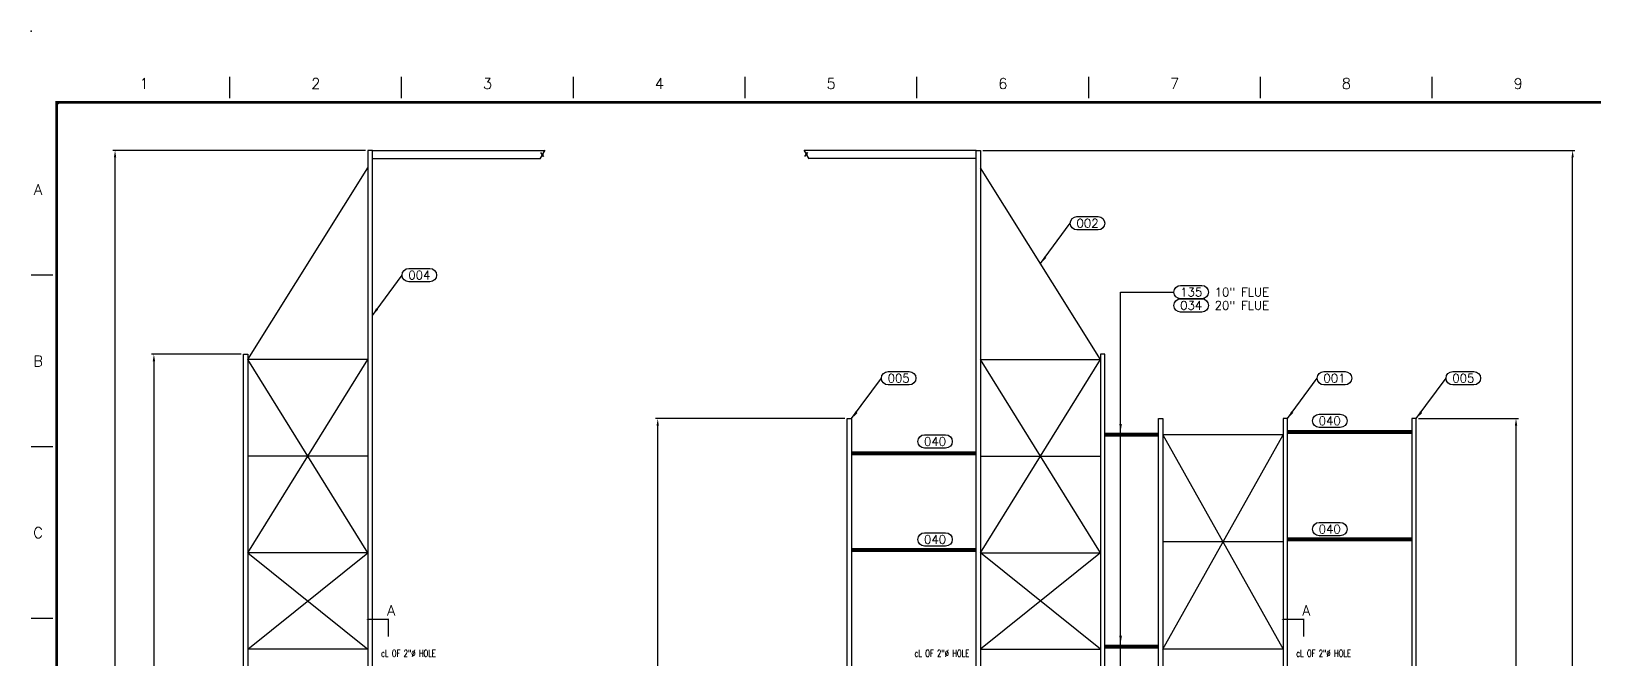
# Model space of a CAD drawing. Extents: x -10 to 1034, y -27 to 667.
# Drawn here: x -10 to 573, y 433 to 667 of the extents above; entities that cross this region are included whole.
import ezdxf
from ezdxf.enums import TextEntityAlignment as Align

# ---------------------------------------------------------------- set-up
doc = ezdxf.new("R2010")
doc.units = 0
doc.header["$LTSCALE"] = 8
doc.header["$MEASUREMENT"] = 0
doc.linetypes.add('PHANTOM', pattern=[2.5, 1.25, -0.25, 0.25, -0.25, 0.25, -0.25])
doc.layers.get('0').update_dxf_attribs({"linetype": 'CONTINUOUS'})
doc.layers.get('DEFPOINTS').update_dxf_attribs({"linetype": 'CONTINUOUS'})
for name, color, linetype in [('BORD', 8, 'CONTINUOUS'), ('FDIM', 2, 'CONTINUOUS'), ('OBJGREEN', 3, 'CONTINUOUS'), ('OBJRED', 1, 'CONTINUOUS'), ('OBJTHIN', 11, 'CONTINUOUS'), ('PHANTOML', 205, 'PHANTOM'), ('TEXTL', 2, 'CONTINUOUS')]:
    doc.layers.add(name, color=color, linetype=linetype)
doc.styles.add('2THIRDS', font='romans.shx', dxfattribs={"width": 0.7})
doc.styles.add('COMPLEX', font='complex')
doc.styles.add('ITALIC', font='italic')
doc.styles.add('ITALICT', font='italict', dxfattribs={"height": 24})
doc.styles.add('ROMAND', font='romand.shx')
doc.styles.add('SCRIPTC', font='SCRIPTC')
doc.styles.add('SIMPLEX', font='simplex.shx')
doc.dimstyles.new('2TFR32', dxfattribs={"dimscale": 28, "dimtxt": 0.0938, "dimasz": 0.09375, "dimexe": 0.03125, "dimexo": 0.03125, "dimgap": 0.03125, "dimtad": 1, "dimdec": 5, "dimzin": 1, "dimdsep": 46, "dimlunit": 5, "dimtxsty": '2THIRDS', "dimcen": 0.09375, "dimclrd": 256, "dimclre": 256, "dimclrt": 256, "dimadec": 0, "dimazin": 0, "dimtfac": 0.75, "dimtdec": 4, "dimtofl": 0, "dimtmove": 0, "dimatfit": 0, "dimfxl": 0, "dimfrac": 2, "dimtolj": 1, "dimtzin": 0, "dimarcsym": 0})
doc.dimstyles.new('2TFRAC32$7', dxfattribs={"dimscale": 32, "dimtxt": 0.0938, "dimasz": 0.0938, "dimexe": 0.0625, "dimexo": 0.0625, "dimgap": 0.01, "dimtad": 0, "dimdec": 5, "dimzin": 1, "dimdsep": 46, "dimlunit": 5, "dimtxsty": '2THIRDS', "dimcen": 0.09375, "dimclrd": 256, "dimclre": 256, "dimclrt": 256, "dimadec": 0, "dimazin": 0, "dimtfac": 0.75, "dimtdec": 4, "dimtofl": 0, "dimtmove": 0, "dimatfit": 0, "dimfxl": 0, "dimfrac": 2, "dimtolj": 1, "dimtzin": 0, "dimarcsym": 0})

# ---------------------------------------------------------------- blocks, each defined once
blk = doc.blocks.new('sbord_d')
at = {"layer": 'BORD'}
for p, q in [((2, 20.062), (2, 20.312)), ((4, 20.062), (4, 20.312)), ((6, 20.062), (6, 20.312)), ((8, 20.062), (8, 20.312)), ((10, 20.062), (10, 20.312)), ((12, 20.062), (12, 20.312)), ((14, 20.062), (14, 20.312)), ((16, 20.062), (16, 20.312)), ((-0.062, 18), (-0.312, 18)), ((-0.062, 16), (-0.312, 16)), ((-0.062, 14), (-0.312, 14))]:
    blk.add_line(p, q, dxfattribs=at)
at = {"layer": 'BORD', "const_width": 0.0313}
blk.add_lwpolyline([(-0.016, -0.016), (32.016, -0.016), (32.016, 20.016), (-0.016, 20.016)], close=True, dxfattribs=at)
at = {"layer": 'TEXTL'}
for p in [(-0.312, 20.844), (0, 20)]:
    blk.add_point(p, dxfattribs=at)
at = {"layer": 'BORD', "style": 'ROMAND'}
for s, p in [('1', (1, 20.234)), ('2', (3, 20.234)), ('3', (5, 20.234)), ('4', (7, 20.234)), ('5', (9, 20.234)), ('6', (11, 20.234)), ('7', (13, 20.234)), ('8', (15, 20.234)), ('9', (17, 20.234)), ('A', (-0.234, 19)), ('B', (-0.234, 17)), ('C', (-0.234, 15))]:
    blk.add_text(s, height=0.125, dxfattribs=at).set_placement(p, align=Align.MIDDLE)
at = {"layer": 'TEXTL', "flags": 8}
for tag, height, style, p in [('TITLE1', 0.156, 'COMPLEX', (30.266, 2.776)), ('TITLE2', 0.156, 'COMPLEX', (30.266, 2.443)), ('CHK', 0.0938, 'SIMPLEX', (29.828, 0.883)), ('APP', 0.0938, 'SIMPLEX', (30.703, 0.883)), ('JOB#', 0.125, 'ROMAND', (30.12, 0.133)), ('SHT', 0.125, 'ROMAND', (31.193, 0.133)), ('REV', 0.125, 'ROMAND', (31.789, 0.133))]:
    blk.add_attdef(tag, text='', height=height, dxfattribs=dict(at, style=style)).set_placement(p, align=Align.MIDDLE)
for tag, height, style, width, p, p2 in [('CUSTOMER', 0.156, 'ITALICT', 2.333901, (28.655, 1.697), (31.867, 1.697)), ('CAPP', 0.0781, 'SIMPLEX', 1.292308, (27.588, 0.944), (27.963, 0.944)), ('CDT', 0.0781, 'SIMPLEX', 1.866, (28.071, 0.943), (28.46, 0.943)), ('SCALE', 0.0938, 'SIMPLEX', 1.702732, (31.234, 0.837), (31.941, 0.837)), ('BAPP', 0.0781, 'SIMPLEX', 1.292308, (27.588, 0.683), (27.963, 0.683)), ('BDT', 0.0781, 'SIMPLEX', 1.866, (28.071, 0.683), (28.46, 0.683)), ('DATE', 0.0938, 'ITALIC', 1.795034, (28.609, 0.462), (29.315, 0.462)), ('CHKDT', 0.0938, 'SIMPLEX', 1.555556, (29.484, 0.462), (30.172, 0.462)), ('APPDT', 0.0938, 'SIMPLEX', 1.555556, (30.359, 0.462), (31.047, 0.462)), ('PLOT#', 0.0938, 'SIMPLEX', 8.555556, (31.234, 0.462), (31.922, 0.462)), ('AAPP', 0.0781, 'SIMPLEX', 1.275949, (27.588, 0.443), (27.963, 0.443)), ('ADT', 0.0781, 'SIMPLEX', 1.833263, (28.071, 0.443), (28.46, 0.443))]:
    blk.add_attdef(tag, text='', height=height, dxfattribs=dict(at, style=style, width=width)).set_placement(p, p2, align=Align.FIT)
for tag, height, style, p in [('LOCATION', 0.125, 'COMPLEX', (30.266, 1.364)), ('REVC', 0.0781, 'SIMPLEX', (20.259, 0.945)), ('CBY', 0.0781, 'ROMAND', (26.755, 0.943)), ('CCHK', 0.0781, 'SIMPLEX', (27.255, 0.943)), ('REVB', 0.0781, 'SIMPLEX', (20.259, 0.695)), ('BBY', 0.0781, 'ROMAND', (26.755, 0.683)), ('BCHK', 0.0781, 'SIMPLEX', (27.255, 0.683)), ('REVA', 0.0781, 'SIMPLEX', (20.259, 0.445)), ('ABY', 0.0781, 'ROMAND', (26.755, 0.443)), ('ACHK', 0.0781, 'SIMPLEX', (27.255, 0.443))]:
    blk.add_attdef(tag, text='', height=height, dxfattribs=dict(at, style=style)).set_placement(p, align=Align.CENTER)
for tag, p, height, style in [('REVCDESC', (20.625, 0.943), 0.0781, 'SIMPLEX'), ('DRBY', (28.593, 0.821), 0.125, 'SCRIPTC'), ('REVBDESC', (20.625, 0.683), 0.0781, 'SIMPLEX'), ('REVADESC', (20.625, 0.443), 0.0781, 'SIMPLEX'), ('DWG#', (30.055, -0.566), 0.0938, 'ROMAND')]:
    blk.add_attdef(tag, p, '', height=height, dxfattribs=dict(at, style=style))
blk = doc.blocks.new('*D2')
at = {"layer": 'DEFPOINTS', "color": 0}
for p in [(343.66, 622.54), (564.28, 622.54), (471.04, 112.54)]:
    blk.add_point(p, dxfattribs=at)
at = {"layer": 'FDIM', "lineweight": -2}
for p, q in [((344.54, 622.54), (565.15, 622.54)), ((564.28, 115.17), (564.28, 619.92)), ((471.91, 112.54), (565.15, 112.54))]:
    blk.add_line(p, q, dxfattribs=at)
at = {"layer": 'FDIM'}
for points in [[(563.84, 619.92), (564.71, 619.92), (564.28, 622.54)], [(563.84, 115.17), (564.71, 115.17), (564.28, 112.54)]]:
    blk.add_solid(points, dxfattribs=at)
at = {"layer": 'FDIM', "insert": (561.84, 367.54), "char_height": 2.6264, "attachment_point": 5, "rotation": 90, "style": '2THIRDS'}
blk.add_mtext('\\A1;510" RACK HEIGHT ', dxfattribs=at)
blk = doc.blocks.new('*D9')
at = {"layer": 'DEFPOINTS', "color": 0}
for p in [(506.04, 522.54), (543.19, 522.54), (471.04, 112.54)]:
    blk.add_point(p, dxfattribs=at)
at = {"layer": 'FDIM', "lineweight": -2}
for p, q in [((506.91, 522.54), (544.06, 522.54)), ((543.19, 115.17), (543.19, 519.92)), ((471.91, 112.54), (544.06, 112.54))]:
    blk.add_line(p, q, dxfattribs=at)
at = {"layer": 'FDIM'}
for points in [[(542.75, 519.92), (543.63, 519.92), (543.19, 522.54)], [(542.75, 115.17), (543.63, 115.17), (543.19, 112.54)]]:
    blk.add_solid(points, dxfattribs=at)
at = {"layer": 'FDIM', "insert": (540.75, 317.54), "char_height": 2.6264, "attachment_point": 5, "rotation": 90, "style": '2THIRDS'}
blk.add_mtext('\\A1;410" RACK HEIGHT ', dxfattribs=at)
blk = doc.blocks.new('*D10')
at = {"layer": 'DEFPOINTS', "color": 0}
for p in [(21.22, 622.54), (115.46, 622.54), (69.08, 112.54)]:
    blk.add_point(p, dxfattribs=at)
at = {"layer": 'FDIM', "lineweight": -2}
for p, q in [((114.58, 622.54), (20.34, 622.54)), ((21.22, 115.17), (21.22, 619.92)), ((68.21, 112.54), (20.34, 112.54))]:
    blk.add_line(p, q, dxfattribs=at)
at = {"layer": 'FDIM'}
for points in [[(20.78, 619.92), (21.66, 619.92), (21.22, 622.54)], [(20.78, 115.17), (21.66, 115.17), (21.22, 112.54)]]:
    blk.add_solid(points, dxfattribs=at)
at = {"layer": 'FDIM', "insert": (18.78, 367.54), "char_height": 2.6264, "attachment_point": 5, "rotation": 90, "style": '2THIRDS'}
blk.add_mtext('\\A1;510" RACK HEIGHT ', dxfattribs=at)
blk = doc.blocks.new('*D11')
at = {"layer": 'DEFPOINTS', "color": 0}
for p in [(69.08, 546.54), (35.69, 112.54), (69.08, 112.54)]:
    blk.add_point(p, dxfattribs=at)
at = {"layer": 'FDIM', "lineweight": -2}
for p, q in [((68.21, 546.54), (34.82, 546.54)), ((35.69, 543.92), (35.69, 115.17)), ((68.21, 112.54), (34.82, 112.54))]:
    blk.add_line(p, q, dxfattribs=at)
at = {"layer": 'FDIM'}
for points in [[(35.25, 543.92), (36.13, 543.92), (35.69, 546.54)], [(35.25, 115.17), (36.13, 115.17), (35.69, 112.54)]]:
    blk.add_solid(points, dxfattribs=at)
at = {"layer": 'FDIM', "insert": (33.25, 329.54), "char_height": 2.6264, "attachment_point": 5, "rotation": 90, "style": '2THIRDS'}
blk.add_mtext('\\A1;434" RACK HEIGHT ', dxfattribs=at)
blk = doc.blocks.new('*D16')
at = {"layer": 'DEFPOINTS', "color": 0}
for p in [(223.4, 522.54), (294.04, 522.54), (329.04, 112.54)]:
    blk.add_point(p, dxfattribs=at)
at = {"layer": 'FDIM', "lineweight": -2}
for p, q in [((293.16, 522.54), (222.53, 522.54)), ((223.4, 115.17), (223.4, 519.92)), ((328.16, 112.54), (222.53, 112.54))]:
    blk.add_line(p, q, dxfattribs=at)
at = {"layer": 'FDIM'}
for points in [[(222.97, 519.92), (223.84, 519.92), (223.4, 522.54)], [(222.97, 115.17), (223.84, 115.17), (223.4, 112.54)]]:
    blk.add_solid(points, dxfattribs=at)
at = {"layer": 'FDIM', "insert": (220.96, 317.54), "char_height": 2.626, "attachment_point": 5, "rotation": 90, "style": '2THIRDS'}
blk.add_mtext('\\A1;410"', dxfattribs=at)
blk = doc.blocks.new('UPRT-48-510-SMI')
for p, q in [((-46.38, 431.56), (-1.62, 503.14)), ((-1.62, 431.56), (-46.38, 431.56)), ((-1.62, 359.56), (-46.38, 431.56)), ((-46.38, 359.56), (-1.62, 431.56)), ((-1.62, 395.56), (-46.38, 395.56)), ((-46.38, 323.56), (-1.62, 359.56)), ((-46.38, 359.56), (-1.62, 323.56)), ((-1.62, 359.56), (-46.38, 359.56)), ((-1.62, 323.56), (-46.38, 323.56)), ((-46.38, 251.56), (-1.62, 315.56)), ((-46.38, 315.56), (-1.62, 251.56)), ((-1.62, 315.56), (-46.38, 315.56)), ((-1.62, 283.56), (-46.38, 283.56)), ((-1.62, 251.56), (-46.38, 251.56)), ((-46.38, 251.56), (-1.62, 187.56)), ((-46.38, 187.56), (-1.62, 251.56)), ((-1.62, 219.56), (-46.38, 219.56)), ((-46.38, 187.56), (-1.62, 159.56)), ((-46.38, 159.56), (-1.62, 187.56)), ((-1.62, 187.56), (-46.38, 187.56)), ((-1.62, 159.56), (-46.38, 159.56)), ((-1.62, 151.56), (-46.38, 151.56)), ((-46.38, 151.56), (-3.25, 95.56)), ((-46.38, 95.56), (-1.62, 151.56)), ((-1.62, 123.56), (-46.38, 123.56)), ((-46.38, 67.56), (-3.25, 95.56)), ((-46.38, 95.56), (-3.25, 67.56)), ((-3.25, 95.56), (-46.38, 95.56)), ((-3.25, 67.56), (-46.38, 67.56)), ((-46.38, 67.56), (-3.25, 35.56)), ((-46.38, 35.56), (-3.25, 67.56)), ((-46.38, 3.56), (-3.25, 35.56)), ((-46.38, 35.56), (-3.25, 3.56)), ((-3.25, 35.56), (-46.38, 35.56)), ((-3.25, 3.56), (-46.38, 3.56))]:
    blk.add_line(p, q)
for points in [[(-1.62, -0.44), (0, -0.44), (0, 509.56), (-1.62, 509.56)], [(-46.38, -0.44), (-48, -0.44), (-48, 433.56), (-46.38, 433.56)], [(-3.25, -0.44), (-1.62, -0.44), (-1.62, 107.56), (-3.25, 107.56)]]:
    blk.add_lwpolyline(points, close=True)
blk = doc.blocks.new('DBL-DP-SMI')
blk.add_lwpolyline([(43.6, 55.3), (11.12, -0.44), (13, -0.44), (45.01, 54.49, 0.132685), (48, 65.56), (48, 409.56), (46.38, 409.56), (46.38, 65.56, -0.132685)], format="xyb", close=True)
blk.add_lwpolyline([(46.38, 107.56), (44.75, 107.56), (44.75, 65.56, -0.132685), (42.2, 56.12), (9.24, -0.44), (11.12, -0.44)], format="xyb")
at = {"layer": 'OBJRED'}
for p, q in [((0, 509.56), (64.13, 509.56)), ((0, 506.56), (62.46, 506.56))]:
    blk.add_line(p, q, dxfattribs=at)
at = {"layer": 'OBJTHIN'}
blk.add_lwpolyline([(64.21, 509.72), (63.48, 508.39, 0.154413), (63.79, 507.31), (62.8, 508.81, -0.154413), (63.11, 507.73), (62.37, 506.4)], format="xyb", dxfattribs=at)
at = {"layer": 'OBJTHIN', "const_width": 1.5}
for points in [[(46.38, 396.56), (0, 396.56)], [(46.38, 360.56), (0, 360.56)], [(46.38, 284.56), (0, 284.56)], [(46.38, 220.56), (0, 220.56)], [(46.38, 160.56), (0, 160.56)], [(44.75, 96.56), (0, 96.56)], [(44.75, 68.56), (0, 68.56)], [(30.8, 36.56), (0, 36.56)]]:
    blk.add_lwpolyline(points, dxfattribs=at)
blk.add_blockref('UPRT-48-510-SMI', (0, 0))
blk = doc.blocks.new('UPRT-48-410')
for p, q in [((-1.625, 404), (-46.375, 404)), ((-46.375, 404), (-1.625, 324)), ((-46.375, 324), (-1.625, 404)), ((-1.625, 364), (-46.375, 364)), ((-1.625, 324), (-46.375, 324)), ((-1.625, 316), (-46.375, 316)), ((-46.375, 316), (-1.625, 252)), ((-46.375, 252), (-1.625, 316)), ((-1.625, 284), (-46.375, 284)), ((-46.375, 188), (-1.625, 252)), ((-46.375, 252), (-1.625, 188)), ((-1.625, 252), (-46.375, 252)), ((-1.625, 220), (-46.375, 220)), ((-1.625, 188), (-46.375, 188)), ((-46.375, 160), (-1.625, 188)), ((-46.375, 188), (-1.625, 160)), ((-1.625, 160), (-46.375, 160)), ((-46.375, 96), (-1.625, 152)), ((-46.375, 152), (-3.25, 96)), ((-1.625, 152), (-46.375, 152)), ((-1.625, 124), (-46.375, 124)), ((-3.25, 96), (-46.375, 96)), ((-46.375, 96), (-3.25, 68)), ((-46.375, 68), (-3.25, 96)), ((-46.375, 36), (-3.25, 68)), ((-46.375, 68), (-3.25, 36)), ((-3.25, 68), (-46.375, 68)), ((-3.25, 36), (-46.375, 36)), ((-46.375, 36), (-3.25, 4)), ((-46.375, 4), (-3.25, 36)), ((-3.25, 4), (-46.375, 4))]:
    blk.add_line(p, q)
for points in [[(-46.375, 0), (-48, 0), (-48, 410), (-46.375, 410)], [(-1.625, 0), (0, 0), (0, 410), (-1.625, 410)], [(-3.25, 0), (-1.625, 0), (-1.625, 108), (-3.25, 108)]]:
    blk.add_lwpolyline(points, close=True)
blk = doc.blocks.new('DBL-DP')
blk.add_lwpolyline([(43.6, 55.74), (11.12, 0), (13, 0), (45.01, 54.92, 0.132685), (48, 66), (48, 410), (46.38, 410), (46.38, 66, -0.132685)], format="xyb", close=True)
blk.add_lwpolyline([(46.38, 108), (44.75, 108), (44.75, 66, -0.132685), (42.2, 56.56), (9.24, 0), (11.12, 0)], format="xyb")
at = {"layer": 'OBJTHIN', "const_width": 1.5}
for points in [[(46.38, 405), (0, 405)], [(46.38, 365), (0, 365)], [(46.38, 285), (0, 285)], [(46.38, 221), (0, 221)], [(46.38, 161), (0, 161)], [(44.75, 97), (0, 97)], [(44.75, 69), (0, 69)], [(30.8, 37), (0, 37)]]:
    blk.add_lwpolyline(points, dxfattribs=at)
blk.add_blockref('UPRT-48-410', (0, 0))

msp = doc.modelspace()

# ---------------------------------------------------------------- linework, layer by layer
for p, q in [((70.706222, 544.541444), (115.456222, 616.12374)), ((115.456222, 544.541444), (70.706222, 544.541444)), ((115.456222, 472.541444), (70.706222, 544.541444)), ((70.706222, 472.541444), (115.456222, 544.541444)), ((115.456222, 508.541444), (70.706222, 508.541444)), ((70.706222, 436.541444), (115.456222, 472.541444)), ((70.706222, 472.541444), (115.456222, 436.541444)), ((115.456222, 472.541444), (70.706222, 472.541444)), ((115.456222, 436.541444), (70.706222, 436.541444))]:
    msp.add_line(p, q)
for points in [[(115.456222, 112.541444), (117.081222, 112.541444), (117.081222, 622.541444), (115.456222, 622.541444)], [(70.706222, 112.541444), (69.081222, 112.541444), (69.081222, 546.541444), (70.706222, 546.541444)]]:
    msp.add_lwpolyline(points, close=True)
at = {"layer": 'FDIM'}
for points in [[(379.606998, 592.897473, -1), (379.606998, 597.881072), (387.483993, 597.881072, -1), (387.483993, 592.897473)], [(130.652641, 573.578133, -1), (130.652641, 578.561733), (138.529636, 578.561733, -1), (138.529636, 573.578133)], [(418.226504, 567.238547, -1), (418.226504, 572.222146), (426.1035, 572.222146, -1), (426.1035, 567.238547)], [(418.226504, 562.254948, -1), (418.226504, 567.238547), (426.1035, 567.238547, -1), (426.1035, 562.254948)], [(309.231998, 535.106325, -1), (309.231998, 540.089924), (317.108993, 540.089924, -1), (317.108993, 535.106325)], [(471.606998, 535.106325, -1), (471.606998, 540.089924), (479.483993, 540.089924, -1), (479.483993, 535.106325)], [(519.606998, 535.106325, -1), (519.606998, 540.089924), (527.483993, 540.089924, -1), (527.483993, 535.106325)], [(469.855566, 519.224046, -1), (469.855566, 524.207645), (477.732561, 524.207645, -1), (477.732561, 519.224046)], [(322.800081, 511.525572, -1), (322.800081, 516.509171), (330.677076, 516.509171, -1), (330.677076, 511.525572)], [(469.855566, 478.828833, -1), (469.855566, 483.812432), (477.732561, 483.812432, -1), (477.732561, 478.828833)], [(322.800081, 475.005503, -1), (322.800081, 479.989102), (330.677076, 479.989102, -1), (330.677076, 475.005503)]]:
    msp.add_lwpolyline(points, format="xyb", close=True, dxfattribs=at)
at = {"layer": 'OBJRED'}
for p, q in [((117.081222, 622.541444), (181.206917, 622.541444)), ((117.081222, 619.541444), (179.545538, 619.541444))]:
    msp.add_line(p, q, dxfattribs=at)
at = {"layer": 'OBJTHIN'}
msp.add_lwpolyline([(181.292622, 622.696204), (180.55815, 621.369946, 0.1544134953), (180.86898, 620.289947), (179.883475, 621.792941, -0.1544134954), (180.194305, 620.712942), (179.45619, 619.380107)], format="xyb", dxfattribs=at)
at = {"layer": 'OBJTHIN', "const_width": 1.5}
for points in [[(390.035579, 516.541444), (410.035579, 516.541444)], [(390.035579, 437.541444), (410.035579, 437.541444)]]:
    msp.add_lwpolyline(points, dxfattribs=at)
at = {"layer": 'PHANTOML'}
for points in [[(114.59061, 447.679279, 0, 1.536, 0), (119.13461, 447.679279, 0.512, 0.512, 0), (123.077717, 447.681815, 0.512, 0.512, 0), (123.077717, 441.248716, 0.512, 0.512, 0)], [(455.544967, 447.679279, 0, 1.536, 0), (460.088967, 447.679279, 0.512, 0.512, 0), (464.032074, 447.681815, 0.512, 0.512, 0), (464.032074, 441.248716, 0.512, 0.512, 0)]]:
    msp.add_lwpolyline(points, format="xyseb", dxfattribs=at)

# ---------------------------------------------------------------- block references
at = {"layer": 'FDIM', "xscale": 32, "yscale": 32, "zscale": 32}
msp.add_blockref('sbord_d', (0, 0), dxfattribs=at)
at = {"layer": 'OBJGREEN', "xscale": -1}
msp.add_blockref('DBL-DP-SMI', (342.035579, 112.979037), dxfattribs=at)
at = {"layer": 'OBJGREEN'}
msp.add_blockref('DBL-DP', (458.035579, 112.541444), dxfattribs=at)

# ---------------------------------------------------------------- texts
at = {"layer": 'FDIM', "style": 'SIMPLEX'}
for s, p in [('002', (383.545495, 595.389272)), ('004', (134.591138, 576.069933)), ('135', (422.165002, 569.730347)), ('034', (422.165002, 564.746747)), ('005', (313.170495, 537.598124)), ('001', (475.545495, 537.598124)), ('005', (523.545495, 537.598124)), ('040', (473.794063, 521.715845)), ('040', (326.738579, 514.017372)), ('040', (326.738579, 477.497302)), ('040', (473.794063, 481.320633))]:
    msp.add_text(s, height=3.2, dxfattribs=at).set_placement(p, align=Align.MIDDLE)
for s, p in [('10" FLUE', (430.905184, 569.730347)), ('20" FLUE', (430.905184, 564.746747))]:
    msp.add_text(s, height=3.2, dxfattribs=at).set_placement(p, align=Align.MIDDLE_LEFT)
at = {"layer": 'FDIM', "style": 'ROMAND'}
for p in [(124.099314, 449.073002), (465.053672, 449.073002)]:
    msp.add_text('A', height=3.93216, dxfattribs=at).set_placement(p, align=Align.CENTER)
at = {"layer": 'FDIM', "style": '2THIRDS', "width": 0.7}
for p in [(130.524188, 433.691763), (329.271819, 433.691763), (471.478546, 433.691763)]:
    msp.add_text('cL OF 2"%%c HOLE', height=2.625, dxfattribs=at).set_placement(p, align=Align.CENTER)

# ---------------------------------------------------------------- dimensions: what is measured, and where the dimension line sits
at = {"layer": 'FDIM'}
for base, p1, p2, override, picture, middle in [((21.21896, 622.541444), (69.081222, 112.541444), (115.456222, 622.541444), {"dimpost": '"'}, '*D10', (18.780626, 367.541444)), ((564.27659, 622.541444), (471.035579, 112.541444), (343.660579, 622.541444), {"dimscale": 28, "dimpost": '"'}, '*D2', (561.838257, 367.541444)), ((35.690631, 112.541444), (69.081222, 546.541444), (69.081222, 112.541444), {"dimpost": '"'}, '*D11', (33.252298, 329.541444)), ((543.189713, 522.541444), (471.035579, 112.541444), (506.035579, 522.541444), {"dimpost": '"'}, '*D9', (540.751379, 317.541444))]:
    dim = msp.add_linear_dim(base=base, p1=p1, p2=p2, angle=90, text='<> RACK HEIGHT ', dimstyle='2TFR32', override=override, dxfattribs=at)
    dim.commit()
    dim.dimension.update_dxf_attribs({"geometry": picture, "text_midpoint": middle})
dim = msp.add_linear_dim(base=(223.402581, 522.541444), p1=(329.035579, 112.541444), p2=(294.035579, 522.541444), angle=90, dimstyle='2TFR32', override={"dimpost": '"'}, dxfattribs=at)
dim.commit()
dim.dimension.update_dxf_attribs({"geometry": '*D16', "text_midpoint": (223.402581, 317.541444), "dimtype": 160})

# ---------------------------------------------------------------- leaders
for points in [[(366.035579, 580.332592), (377.115198, 595.389272)], [(117.081222, 561.013252), (128.160841, 576.069933)], [(395.858744, 517.541444), (395.858744, 569.730347), (415.734705, 569.730347)], [(395.858744, 438.541444), (395.858744, 569.730347), (415.734705, 569.730347)], [(395.858744, 365.541444), (395.858744, 569.730347), (415.734705, 569.730347)], [(395.858744, 273.541444), (395.858744, 569.730347), (415.734705, 569.730347)], [(295.660579, 522.541444), (306.740198, 537.598124)], [(458.035579, 522.541444), (469.115198, 537.598124)], [(506.035579, 522.541444), (517.115198, 537.598124)]]:
    msp.add_leader(points, dimstyle='2TFRAC32$7', override={"dimgap": 0.01, "dimtad": 0}, dxfattribs=at)

doc.saveas('drawing.dxf')
